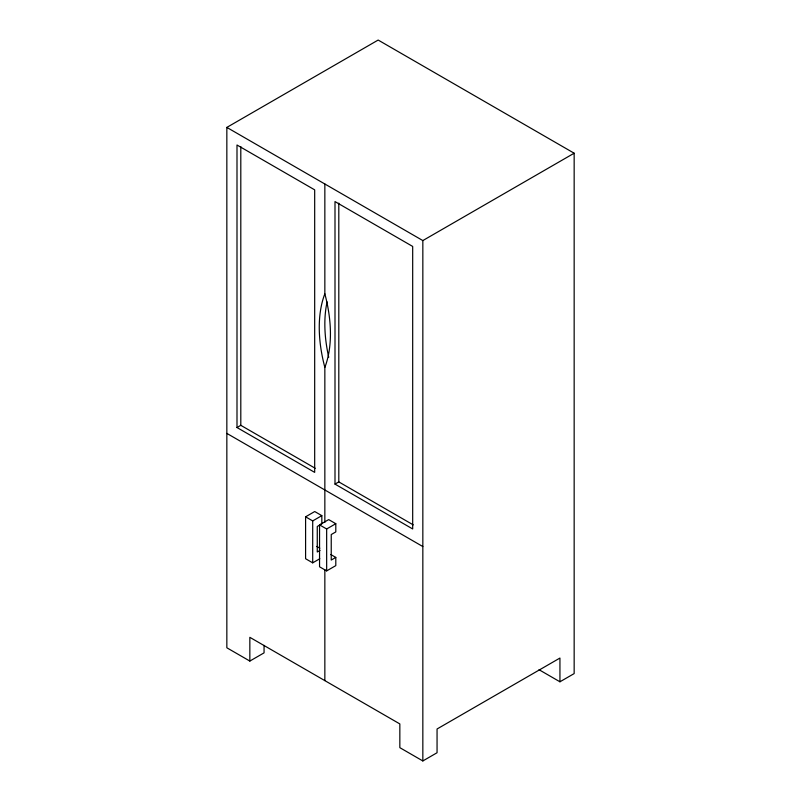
<?xml version="1.0" encoding="UTF-8"?>
<svg xmlns="http://www.w3.org/2000/svg" width="801" height="801" viewBox="0 0 801 801"><rect width="100%" height="100%" fill="white"/><g stroke="black" fill="none" stroke-linecap="round" stroke-linejoin="round"><path stroke-width="1.2" d="M264.06 645.366L264.06 652.865L249.842 661.065L226.843 647.789L226.843 127.409L378.162 40.05L574.157 153.211L574.157 673.591L559.939 681.791L539.033 669.716M226.843 127.409L422.838 240.57L574.157 153.211M236.996 427.524L314.683 472.38L314.683 189.857L236.996 145.001L236.996 427.524L240.801 425.321L315.254 468.305M334.998 484.104L412.685 528.96L412.685 246.438L334.998 201.582L334.998 484.104L338.803 481.902L413.256 524.885M319.809 558.738L312.7 562.843L305.592 558.738L305.592 516.815L314.723 511.539L321.832 515.644L321.832 523.854L317.266 526.487L317.266 551.999L320.01 550.407M305.592 516.815L312.7 520.92L321.832 515.644M319.549 524.875L328.69 519.599L335.799 523.704L335.799 531.914L331.234 534.547L331.234 560.059L335.799 557.416L335.799 565.626L326.658 570.903L319.549 566.798L319.549 524.875L326.658 528.98L335.799 523.704M249.842 661.065L249.842 637.326L399.839 723.924L399.839 747.663L422.838 760.95L437.056 752.74L437.056 728.99L559.939 658.052L559.939 681.791M226.843 433.391L422.838 546.552M316.755 546.422L319.809 548.184M330.723 554.482L335.799 557.416M422.838 240.57L422.838 760.95M338.803 203.134L338.803 481.902M326.658 528.98L326.658 570.903M324.846 183.99L324.846 293.807A132.475 76.485 60 0 0 324.846 367.389L324.846 522.362M324.846 569.721L324.846 680.62M312.7 520.92L312.7 562.843M240.801 146.553L240.801 425.321M324.846 293.807A132.475 76.485 60 0 1 324.846 367.389M328.73 357.246A132.475 76.485 60 0 1 327.098 301.867"/></g></svg>
